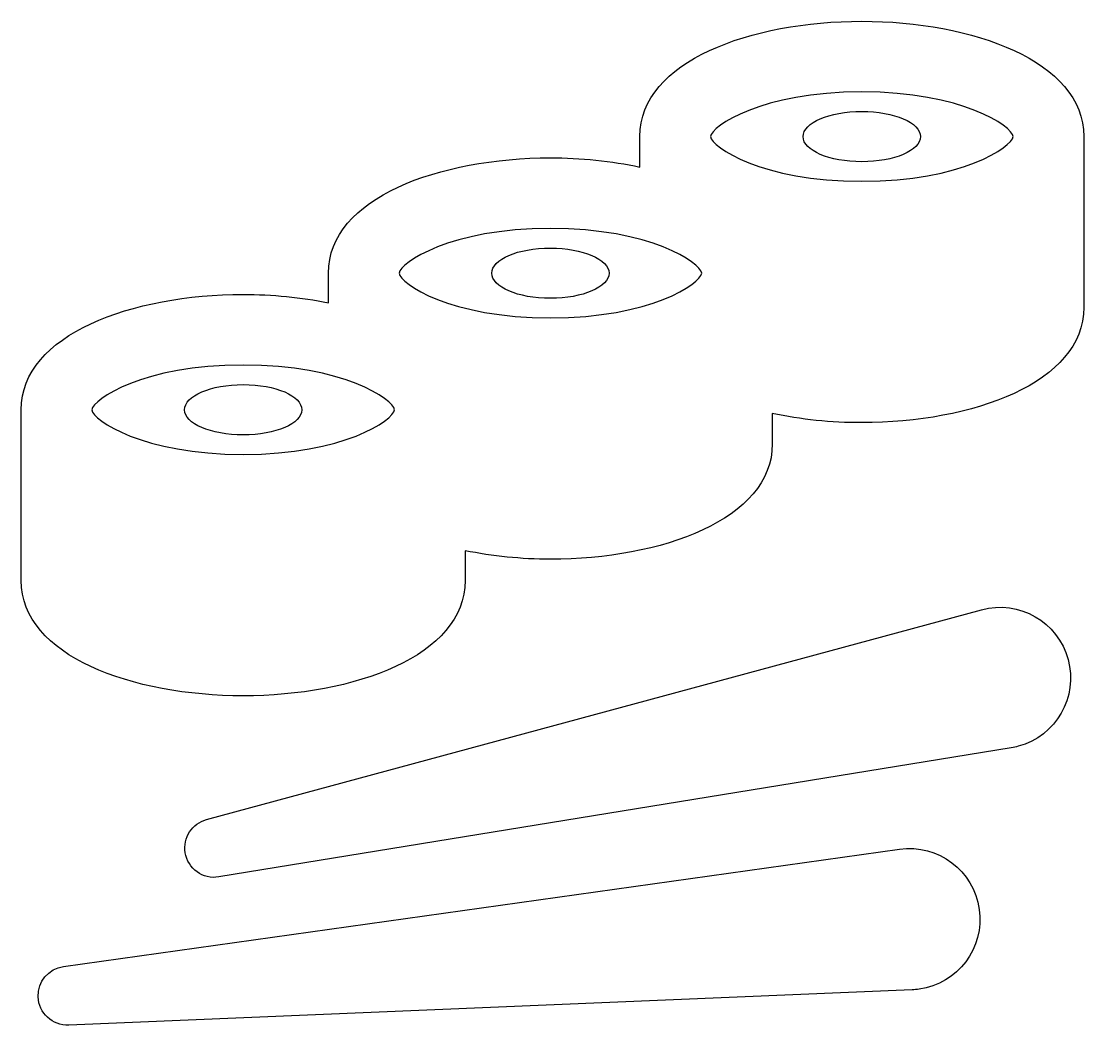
# Model space of a CAD drawing. Header units: centimetres. Extents: x -6.5 to 6.4, y -6.5 to 5.8.
import ezdxf

# ---------------------------------------------------------------- set-up
doc = ezdxf.new("R2010")
doc.units = ezdxf.units.CM
doc.header["$MEASUREMENT"] = 0
doc.layers.add('Layer 1', color=7, linetype='Continuous')

msp = doc.modelspace()

# ---------------------------------------------------------------- linework, layer by layer
at = {"layer": 'Layer 1'}
for points, knots in [([(3.71967, 5.75114), (2.37791, 5.75114), (1.01984, 5.26936), (1.01984, 4.34861), (1.01984, 4.34861), (1.01984, 4.34861), (1.01984, 3.97867), (1.01984, 3.97867), (1.01984, 3.97867), (0.67485, 4.05177), (0.30308, 4.0903), (-0.06868, 4.0903), (-0.06868, 4.0903), (-1.41044, 4.0903), (-2.76896, 3.60855), (-2.76896, 2.68798), (-2.76896, 2.68798), (-2.76896, 2.68798), (-2.76896, 2.32844), (-2.76896, 2.32844), (-2.76896, 2.32844), (-3.09919, 2.39461), (-3.45227, 2.42951), (-3.80544, 2.42951), (-3.80544, 2.42951), (-5.1472, 2.42951), (-6.50572, 1.94773), (-6.50572, 1.02719), (-6.50572, 1.02719), (-6.50572, 0.95485), (-6.50572, -0.97645), (-6.50572, -1.04873), (-6.50572, -1.04873), (-6.50572, -1.96948), (-5.14719, -2.45129), (-3.80544, -2.45129), (-3.80544, -2.45129), (-2.46369, -2.45129), (-1.10558, -1.96951), (-1.10558, -1.04873), (-1.10558, -1.04873), (-1.10558, -1.04873), (-1.10558, -0.68638), (-1.10558, -0.68638), (-1.10558, -0.68638), (-0.77504, -0.75306), (-0.4228, -0.79044), (-0.0687, -0.79044), (-0.0687, -0.79044), (1.27303, -0.79044), (2.63113, -0.30869), (2.63113, 0.61188), (2.63113, 0.61188), (2.63113, 0.61188), (2.63113, 0.98132), (2.63113, 0.98132), (2.63113, 0.98132), (2.9757, 0.90808), (3.34789, 0.87035), (3.71965, 0.87035), (3.71965, 0.87035), (5.06138, 0.87035), (6.41988, 1.35213), (6.41988, 2.27267), (6.41988, 2.27267), (6.41988, 2.34506), (6.41988, 4.27628), (6.41988, 4.34862), (6.41988, 4.34862), (6.4199, 5.26936), (5.0614, 5.75114), (3.71967, 5.75114)], [0, 0, 0, 0, 0.05263158, 0.05263158, 0.05263158, 0.05263158, 0.10526316, 0.10526316, 0.10526316, 0.10526316, 0.15789474, 0.15789474, 0.15789474, 0.15789474, 0.21052632, 0.21052632, 0.21052632, 0.21052632, 0.26315789, 0.26315789, 0.26315789, 0.26315789, 0.31578947, 0.31578947, 0.31578947, 0.31578947, 0.36842105, 0.36842105, 0.36842105, 0.36842105, 0.42105263, 0.42105263, 0.42105263, 0.42105263, 0.47368421, 0.47368421, 0.47368421, 0.47368421, 0.52631579, 0.52631579, 0.52631579, 0.52631579, 0.57894737, 0.57894737, 0.57894737, 0.57894737, 0.63157895, 0.63157895, 0.63157895, 0.63157895, 0.68421053, 0.68421053, 0.68421053, 0.68421053, 0.73684211, 0.73684211, 0.73684211, 0.73684211, 0.78947368, 0.78947368, 0.78947368, 0.78947368, 0.84210526, 0.84210526, 0.84210526, 0.84210526, 0.89473684, 0.89473684, 0.89473684, 0.89473684, 1, 1, 1, 1]), ([(3.71967, 3.805), (2.49822, 3.805), (1.89404, 4.22222), (1.87854, 4.34819), (1.87854, 4.34819), (1.89359, 4.475), (2.49698, 4.89244), (3.71967, 4.89244), (3.71967, 4.89244), (4.94186, 4.89244), (5.54609, 4.47501), (5.5612, 4.34904), (5.5612, 4.34904), (5.54569, 4.22222), (4.94062, 3.805), (3.71967, 3.805)], [0, 0, 0, 0, 0.2, 0.2, 0.2, 0.2, 0.4, 0.4, 0.4, 0.4, 0.6, 0.6, 0.6, 0.6, 1, 1, 1, 1]), ([(3.71967, 4.65447), (3.32552, 4.65447), (3.00598, 4.5176), (3.00598, 4.34859), (3.00598, 4.34859), (3.00598, 4.17981), (3.32549, 4.04294), (3.71967, 4.04294), (3.71967, 4.04294), (4.11379, 4.04294), (4.4333, 4.17981), (4.4333, 4.34859), (4.4333, 4.34859), (4.43331, 4.5176), (4.11377, 4.65447), (3.71967, 4.65447)], [0, 0, 0, 0, 0.2, 0.2, 0.2, 0.2, 0.4, 0.4, 0.4, 0.4, 0.6, 0.6, 0.6, 0.6, 1, 1, 1, 1]), ([(-0.06869, 2.14416), (-1.29093, 2.14416), (-1.89514, 2.56159), (-1.91027, 2.68756), (-1.91027, 2.68756), (-1.89474, 2.81443), (-1.28966, 3.2316), (-0.06869, 3.2316), (-0.06869, 3.2316), (1.15231, 3.2316), (1.75694, 2.81443), (1.77244, 2.68841), (1.77244, 2.68841), (1.75731, 2.56159), (1.15358, 2.14416), (-0.06869, 2.14416)], [0, 0, 0, 0, 0.2, 0.2, 0.2, 0.2, 0.4, 0.4, 0.4, 0.4, 0.6, 0.6, 0.6, 0.6, 1, 1, 1, 1]), ([(-0.06869, 2.99365), (-0.46284, 2.99365), (-0.78235, 2.85678), (-0.78235, 2.688), (-0.78235, 2.688), (-0.78235, 2.51904), (-0.46287, 2.38212), (-0.06869, 2.38212), (-0.06869, 2.38212), (0.32504, 2.38212), (0.64449, 2.51904), (0.64449, 2.688), (0.64449, 2.688), (0.6445, 2.85676), (0.32504, 2.99365), (-0.06869, 2.99365)], [0, 0, 0, 0, 0.2, 0.2, 0.2, 0.2, 0.4, 0.4, 0.4, 0.4, 0.6, 0.6, 0.6, 0.6, 1, 1, 1, 1]), ([(-3.80542, 0.48337), (-5.02766, 0.48337), (-5.63184, 0.90075), (-5.647, 1.02677), (-5.647, 1.02677), (-5.63144, 1.15361), (-5.02645, 1.57081), (-3.80542, 1.57081), (-3.80542, 1.57081), (-2.58402, 1.57081), (-1.97985, 1.15361), (-1.96429, 1.02759), (-1.96429, 1.02759), (-1.9794, 0.90075), (-2.58278, 0.48337), (-3.80542, 0.48337)], [0, 0, 0, 0, 0.2, 0.2, 0.2, 0.2, 0.4, 0.4, 0.4, 0.4, 0.6, 0.6, 0.6, 0.6, 1, 1, 1, 1]), ([(-3.80542, 1.33284), (-4.19957, 1.33284), (-4.51905, 1.19592), (-4.51905, 1.02717), (-4.51905, 1.02717), (-4.51905, 0.85818), (-4.19959, 0.72147), (-3.80542, 0.72147), (-3.80542, 0.72147), (-3.41169, 0.72147), (-3.09221, 0.85818), (-3.09221, 1.02717), (-3.09221, 1.02717), (-3.09221, 1.19592), (-3.4117, 1.33284), (-3.80542, 1.33284)], [0, 0, 0, 0, 0.2, 0.2, 0.2, 0.2, 0.4, 0.4, 0.4, 0.4, 0.6, 0.6, 0.6, 0.6, 1, 1, 1, 1]), ([(5.17501, -1.40451), (5.17501, -1.40451), (-4.25117, -3.95507), (-4.25117, -3.95507), (-4.25117, -3.95507), (-4.42556, -4.00291), (-4.54086, -4.17584), (-4.51112, -4.35824), (-4.51112, -4.35824), (-4.47921, -4.55342), (-4.29514, -4.68593), (-4.1002, -4.65407), (-4.1002, -4.65407), (-4.1002, -4.65407), (5.53809, -3.08297), (5.53809, -3.08297), (5.53809, -3.08297), (5.56619, -3.07834), (5.59598, -3.07207), (5.62405, -3.0645), (5.62405, -3.0645), (6.08278, -2.94041), (6.35361, -2.46829), (6.22955, -2.00979), (6.22955, -2.00979), (6.10584, -1.55149), (5.63332, -1.2804), (5.17501, -1.40451)], [0, 0, 0, 0, 0.125, 0.125, 0.125, 0.125, 0.25, 0.25, 0.25, 0.25, 0.375, 0.375, 0.375, 0.375, 0.5, 0.5, 0.5, 0.5, 0.625, 0.625, 0.625, 0.625, 0.75, 0.75, 0.75, 0.75, 1, 1, 1, 1]), ([(4.1779, -4.31591), (4.1779, -4.31591), (-5.99287, -5.74215), (-5.99287, -5.74215), (-5.99287, -5.74215), (-6.17279, -5.76789), (-6.30862, -5.92641), (-6.30106, -6.11172), (-6.30106, -6.11172), (-6.2927, -6.30923), (-6.1258, -6.46269), (-5.92829, -6.45449), (-5.92829, -6.45449), (-5.92829, -6.45449), (4.33307, -6.02621), (4.33307, -6.02621), (4.33307, -6.02621), (4.3603, -6.02494), (4.38924, -6.02243), (4.41652, -6.01864), (4.41652, -6.01864), (4.88695, -5.95284), (5.21442, -5.51802), (5.1486, -5.04778), (5.1486, -5.04778), (5.08278, -4.5775), (4.64799, -4.24987), (4.1779, -4.31591)], [0, 0, 0, 0, 0.125, 0.125, 0.125, 0.125, 0.25, 0.25, 0.25, 0.25, 0.375, 0.375, 0.375, 0.375, 0.5, 0.5, 0.5, 0.5, 0.625, 0.625, 0.625, 0.625, 0.75, 0.75, 0.75, 0.75, 1, 1, 1, 1])]:
    msp.add_open_spline(points, degree=3, knots=knots, dxfattribs=at)

doc.saveas('drawing.dxf')
